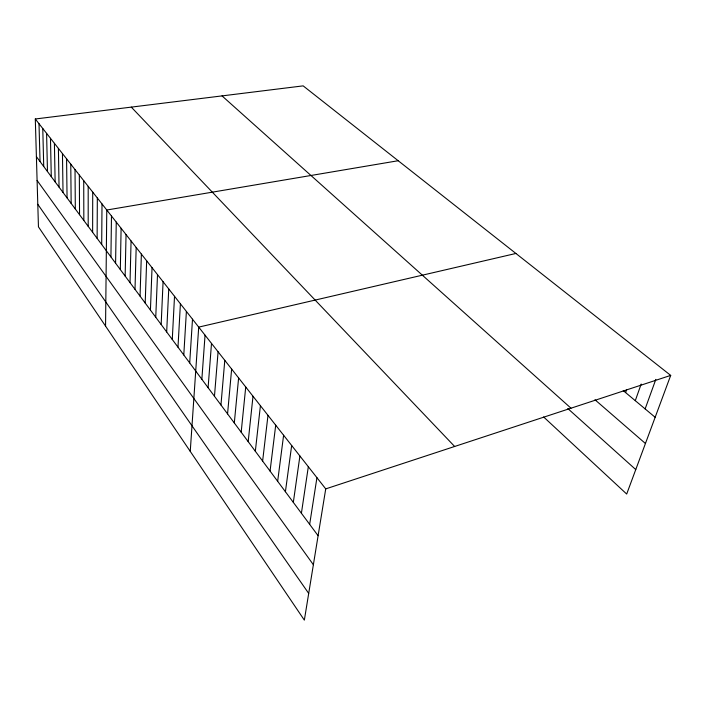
<?xml version="1.0" encoding="UTF-8"?>
<svg xmlns="http://www.w3.org/2000/svg" width="706" height="706" viewBox="0 0 706 706"><rect width="100%" height="100%" fill="white"/><g stroke="black" fill="none" stroke-linecap="round" stroke-linejoin="round"><path stroke-width="1.06" d="M92.627 232.3L92.724 192.12M97.128 238.363L97.331 197.989M101.699 244.514L102.008 203.955M105.556 326.11L106.774 210.017L398.193 160.73M110.93 256.94L111.477 216.01M115.59 263.206L116.252 222.09M120.329 269.577L121.105 228.276M125.139 276.055L126.047 234.569M130.028 282.638L131.069 240.958M135.005 289.328L136.179 247.471M140.062 296.132L141.368 254.081M145.198 303.05L146.654 260.814M150.431 310.084L152.037 267.662M155.752 317.25L157.509 274.634M161.162 324.531L163.077 281.729M166.669 331.944L168.752 288.957M172.273 339.48L174.523 296.308M177.983 347.158L180.409 303.801M183.789 354.977L186.393 311.425M189.702 362.928L192.5 319.2M190.249 451.381L198.713 327.116L515.909 253.463M201.854 379.29L205.049 335.182M208.102 387.691L211.5 343.407M214.465 396.26L218.083 351.791M220.952 404.988L224.79 360.334M227.561 413.884L231.639 369.053M234.304 422.956L238.619 377.939M241.178 432.196L245.732 387.003M248.185 441.629L253.004 396.26M255.334 451.249L260.417 405.703M262.623 461.062L267.989 415.34M270.063 471.07L275.711 425.188M277.661 481.289L283.609 435.24M285.409 491.72L291.666 445.512M293.325 502.372L299.909 455.997M301.409 513.244L308.328 466.719M309.66 524.355L316.932 477.68M35.3 118.987L325.731 488.887L304.348 620.133L38.451 226.847L35.3 118.987L303.156 85.867L670.7 375.398L626.69 494.041L543.629 416.964M625.604 392.589L626.681 389.483M635.285 400.673L641.172 384.046M645.134 408.906L655.83 379.387M325.731 488.887L670.7 375.398M623.23 390.603L655.159 417.29M594.981 399.764L645.434 443.5M222.046 95.901L570.986 408.2M567.792 408.536L635.762 469.578M131.29 107.118L454.646 446.474M36.403 156.644L318.097 535.713M37.091 180.436L313.376 564.729M37.789 204.299L308.698 593.411M39.007 123.709L40.039 161.542M42.775 128.501L43.728 166.51M46.587 133.372L47.478 171.549M50.47 138.305L51.273 176.659M54.406 143.318L55.139 181.857M58.404 148.41L59.048 187.125M62.455 153.581L63.028 192.473M66.576 158.824L67.061 197.901M70.768 164.154L71.156 203.416M75.021 169.572L75.321 209.011M79.337 175.079L79.549 214.703M83.723 180.665L83.837 220.475M88.188 186.349L88.197 226.344"/></g></svg>
